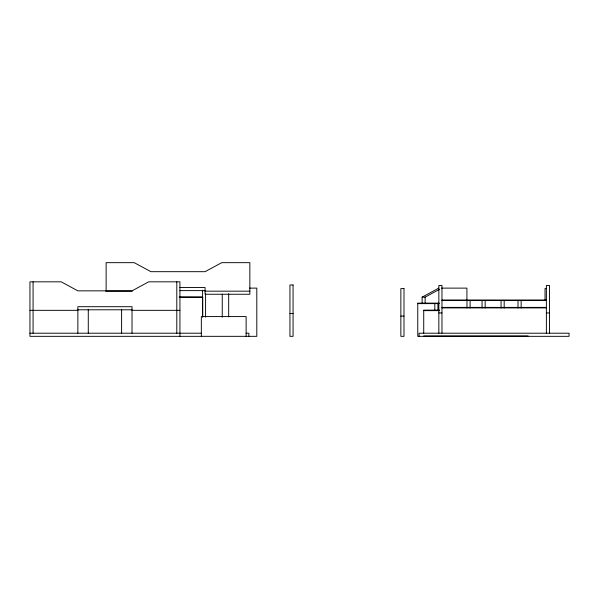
<?xml version="1.0" encoding="UTF-8"?>
<svg xmlns="http://www.w3.org/2000/svg" width="599" height="599" viewBox="0 0 599 599"><rect width="100%" height="100%" fill="white"/><g stroke="black" fill="none" stroke-linecap="round" stroke-linejoin="round"><path stroke-width="0.9" d="M422.123 303.671L422.123 297.141L438.79 288.119M422.123 297.141L425.118 297.141L439.524 289.347M179.857 287.542L205.068 287.542L205.068 294.251L249.85 294.251L249.85 262.669L221.735 262.669L205.068 271.684L150.911 271.684L134.243 262.669L106.12 262.669L106.12 291.496M249.551 288.119L256.806 288.119L256.806 336.331L29.95 336.331L29.95 281.829L61.195 281.829L77.863 290.852L132.02 290.852L148.687 281.829L179.932 281.829L179.932 336.331M441.508 288.119L466.913 288.119L466.913 300.174M546.595 288.583L545.03 288.583L545.03 300.518M179.857 290.627L205.068 290.627M106.12 291.166L132.252 291.166M205.068 291.166L249.85 291.166M179.266 297.097L202.709 297.141L202.709 316.736M441.972 300.002L546.378 300.002M441.972 300.496L546.378 300.496M439.202 303.124L417.765 303.124L417.765 336.331L569.05 336.331L569.05 333.209L419.068 333.209L419.068 336.331M417.765 303.618L439.067 303.618M441.972 307.399L546.378 307.399M441.972 307.901L546.378 307.901M77.863 309.788L132.02 309.788M439.569 310.132L423.725 310.132L423.725 333.224M29.95 310.334L77.863 310.334M132.02 310.334L179.932 310.334M423.725 310.634L439.569 310.634M438.85 312.955L441.972 312.955M546.378 312.955L549.5 312.955M289.946 313.457L293.068 313.457M400.866 316.077L403.996 316.077M29.95 333.209L201.369 333.209M246.084 333.209L248.877 333.209L248.877 336.331M423.725 335.934L528.131 335.934M179.363 297.126L202.709 297.141M549.5 333.209L549.5 285.461L546.378 285.461L546.378 333.209M521.137 300.496L521.137 307.968M518.015 300.496L518.015 307.968M504.186 300.496L504.186 307.968M501.056 300.496L501.056 307.968M485.175 300.496L485.175 307.968M482.053 300.496L482.053 307.968M470.103 300.496L470.103 307.968M466.98 300.496L466.98 307.968M441.972 333.209L441.972 285.461L438.85 285.461L438.85 333.209M437.929 303.618L437.929 310.522L434.807 310.522L434.807 303.618M425.118 297.141L425.118 303.671M246.122 336.331L246.122 316.579L201.339 316.579L201.339 336.331M228.683 293.682L228.683 316.864M222.244 294.072L222.244 317.253M205.584 293.892L205.584 317.223M202.589 290.163L202.589 317.223M176.802 281.829L176.802 333.209M132.02 333.209L132.02 306.703L77.863 306.703L77.863 333.209M121.604 309.264L121.604 333.209M88.278 309.264L88.278 333.209M33.072 281.829L33.072 333.209M293.068 284.959L289.946 284.959L289.946 336.331L293.068 336.331L293.068 284.959M403.996 288.583L400.866 288.583L400.866 336.331L403.996 336.331L403.996 288.583"/></g></svg>
